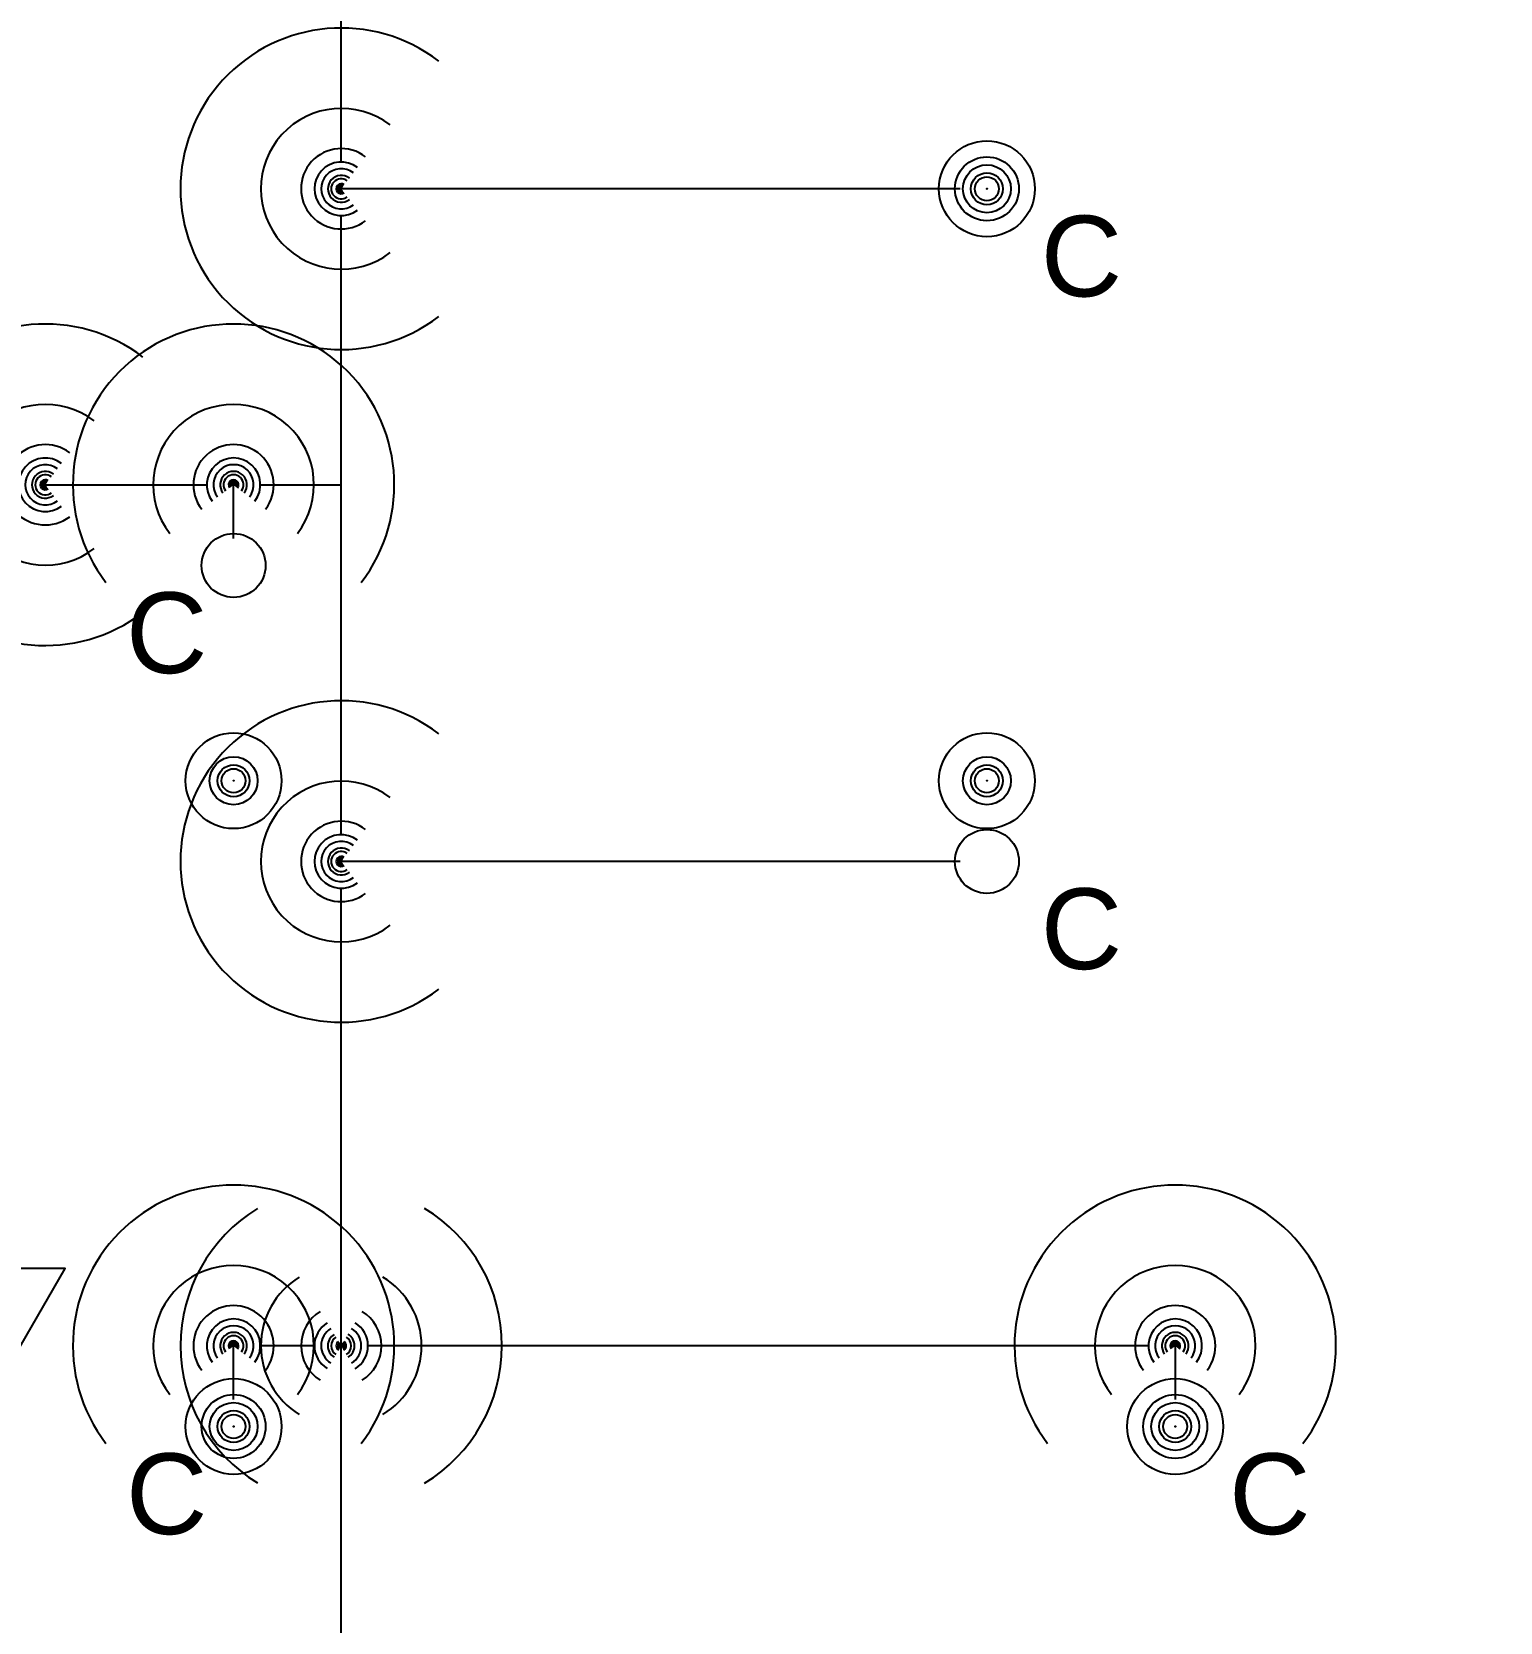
# Model space of a CAD drawing. Extents: x -17670 to 21732, y -105 to 1153.
# Drawn here: x -2802 to -2583.7, y 386.7 to 623.1 of the extents above; entities that cross this region are included whole.
import ezdxf
from ezdxf import colors
from ezdxf.entities.mleader import LeaderData, LeaderLine
from ezdxf.math import Vec2, Vec3

# ---------------------------------------------------------------- set-up
doc = ezdxf.new("R2010")
doc.units = 0
doc.header["$LTSCALE"] = 48
doc.header["$MEASUREMENT"] = 0
for name, color, linetype in [('F-SPRK-HEAD-N', 2, 'Continuous'), ('F-SPRK-HEAD-N @ 1 (1)', 2, 'Continuous'), ('F-SPRK-HEAD-N @ 1 (2)', 2, 'Continuous'), ('F-SPRK-HEAD-N @ 12', 2, 'Continuous'), ('F-SPRK-HEAD-N @ 128', 2, 'Continuous'), ('F-SPRK-HEAD-N @ 16', 2, 'Continuous'), ('F-SPRK-HEAD-N @ 192', 2, 'Continuous'), ('F-SPRK-HEAD-N @ 2', 2, 'Continuous'), ('F-SPRK-HEAD-N @ 24', 2, 'Continuous'), ('F-SPRK-HEAD-N @ 384', 2, 'Continuous'), ('F-SPRK-HEAD-N @ 4', 2, 'Continuous'), ('F-SPRK-HEAD-N @ 48', 2, 'Continuous'), ('F-SPRK-HEAD-N @ 64', 2, 'Continuous'), ('F-SPRK-HEAD-N @ 768', 2, 'Continuous'), ('F-SPRK-HEAD-N @ 8', 2, 'Continuous'), ('F-SPRK-HEAD-N @ 96', 2, 'Continuous'), ('F-SPRN-N', 1, 'Continuous'), ('F-SPRN-N @ 1 (1)', 1, 'Continuous'), ('F-SPRN-N @ 1 (2)', 1, 'Continuous'), ('F-SPRN-N @ 12', 1, 'Continuous'), ('F-SPRN-N @ 128', 1, 'Continuous'), ('F-SPRN-N @ 16', 1, 'Continuous'), ('F-SPRN-N @ 192', 1, 'Continuous'), ('F-SPRN-N @ 2', 1, 'Continuous'), ('F-SPRN-N @ 24', 1, 'Continuous'), ('F-SPRN-N @ 384', 1, 'Continuous'), ('F-SPRN-N @ 4', 1, 'Continuous'), ('F-SPRN-N @ 48', 1, 'Continuous'), ('F-SPRN-N @ 64', 1, 'Continuous'), ('F-SPRN-N @ 768', 1, 'Continuous'), ('F-SPRN-N @ 8', 1, 'Continuous'), ('F-SPRN-N @ 96', 1, 'Continuous')]:
    doc.layers.add(name, color=color, linetype=linetype)
doc.layers.add('G-ANNO-TEXT', color=70, linetype='Continuous', lineweight=0)
doc.styles.add('Arial', font='arial.ttf')

# ---------------------------------------------------------------- blocks, each defined once
blk = doc.blocks.new('*U27')
blk.add_circle((0, 0), 0.037109375)
blk = doc.blocks.new('*U1259')
at = {"layer": 'F-SPRK-HEAD-N @ 1 (1)'}
blk.add_blockref('*U27', (-2660.000000014936, 599.7428015229925), dxfattribs=at)
at = {"layer": 'F-SPRK-HEAD-N @ 1 (2)'}
blk.add_blockref('*U27', (-2660.000000014936, 599.7428015229925), dxfattribs=at)
at = {"layer": 'F-SPRK-HEAD-N @ 128', "xscale": 128, "yscale": 128, "zscale": 128}
blk.add_blockref('*U27', (-2660.000000014936, 599.7428015229925), dxfattribs=at)
at = {"layer": 'F-SPRK-HEAD-N @ 192', "xscale": 192, "yscale": 192, "zscale": 192}
blk.add_blockref('*U27', (-2660.000000014936, 599.7428015229925), dxfattribs=at)
at = {"layer": 'F-SPRK-HEAD-N @ 48', "xscale": 48, "yscale": 48, "zscale": 48}
blk.add_blockref('*U27', (-2660.000000014936, 599.7428015229925), dxfattribs=at)
at = {"layer": 'F-SPRK-HEAD-N @ 64', "xscale": 64, "yscale": 64, "zscale": 64}
blk.add_blockref('*U27', (-2660.000000014936, 599.7428015229925), dxfattribs=at)
at = {"layer": 'F-SPRK-HEAD-N @ 96', "xscale": 96, "yscale": 96, "zscale": 96}
blk.add_blockref('*U27', (-2660.000000014936, 599.7428015229925), dxfattribs=at)
blk = doc.blocks.new('*U1260')
at = {"layer": 'F-SPRK-HEAD-N @ 1 (1)'}
blk.add_blockref('*U27', (-2772.000000014936, 511.7428015229925), dxfattribs=at)
at = {"layer": 'F-SPRK-HEAD-N @ 1 (2)'}
blk.add_blockref('*U27', (-2772.000000014936, 511.7428015229925), dxfattribs=at)
at = {"layer": 'F-SPRK-HEAD-N @ 128', "xscale": 128, "yscale": 128, "zscale": 128}
blk.add_blockref('*U27', (-2772.000000014936, 543.7428015229925), dxfattribs=at)
at = {"layer": 'F-SPRK-HEAD-N @ 192', "xscale": 192, "yscale": 192, "zscale": 192}
blk.add_blockref('*U27', (-2772.000000014936, 511.7428015229925), dxfattribs=at)
at = {"layer": 'F-SPRK-HEAD-N @ 48', "xscale": 48, "yscale": 48, "zscale": 48}
blk.add_blockref('*U27', (-2772.000000014936, 511.7428015229925), dxfattribs=at)
at = {"layer": 'F-SPRK-HEAD-N @ 64', "xscale": 64, "yscale": 64, "zscale": 64}
blk.add_blockref('*U27', (-2772.000000014936, 511.7428015229925), dxfattribs=at)
at = {"layer": 'F-SPRK-HEAD-N @ 96', "xscale": 96, "yscale": 96, "zscale": 96}
blk.add_blockref('*U27', (-2772.000000014936, 511.7428015229925), dxfattribs=at)
blk = doc.blocks.new('*U1261')
at = {"layer": 'F-SPRK-HEAD-N @ 1 (1)'}
blk.add_blockref('*U27', (-2660.000000014936, 511.7428015229925), dxfattribs=at)
at = {"layer": 'F-SPRK-HEAD-N @ 1 (2)'}
blk.add_blockref('*U27', (-2660.000000014936, 511.7428015229925), dxfattribs=at)
at = {"layer": 'F-SPRK-HEAD-N @ 128', "xscale": 128, "yscale": 128, "zscale": 128}
blk.add_blockref('*U27', (-2660.000000014936, 499.7428015229925), dxfattribs=at)
at = {"layer": 'F-SPRK-HEAD-N @ 192', "xscale": 192, "yscale": 192, "zscale": 192}
blk.add_blockref('*U27', (-2660.000000014936, 511.7428015229925), dxfattribs=at)
at = {"layer": 'F-SPRK-HEAD-N @ 48', "xscale": 48, "yscale": 48, "zscale": 48}
blk.add_blockref('*U27', (-2660.000000014936, 511.7428015229925), dxfattribs=at)
at = {"layer": 'F-SPRK-HEAD-N @ 64', "xscale": 64, "yscale": 64, "zscale": 64}
blk.add_blockref('*U27', (-2660.000000014936, 511.7428015229925), dxfattribs=at)
at = {"layer": 'F-SPRK-HEAD-N @ 96', "xscale": 96, "yscale": 96, "zscale": 96}
blk.add_blockref('*U27', (-2660.000000014936, 511.7428015229925), dxfattribs=at)
blk = doc.blocks.new('*U1262')
at = {"layer": 'F-SPRK-HEAD-N @ 1 (1)'}
blk.add_blockref('*U27', (-2772.000000014936, 415.7428015229925), dxfattribs=at)
at = {"layer": 'F-SPRK-HEAD-N @ 1 (2)'}
blk.add_blockref('*U27', (-2772.000000014936, 415.7428015229925), dxfattribs=at)
at = {"layer": 'F-SPRK-HEAD-N @ 128', "xscale": 128, "yscale": 128, "zscale": 128}
blk.add_blockref('*U27', (-2772.000000014936, 415.7428015229925), dxfattribs=at)
at = {"layer": 'F-SPRK-HEAD-N @ 192', "xscale": 192, "yscale": 192, "zscale": 192}
blk.add_blockref('*U27', (-2772.000000014936, 415.7428015229925), dxfattribs=at)
at = {"layer": 'F-SPRK-HEAD-N @ 48', "xscale": 48, "yscale": 48, "zscale": 48}
blk.add_blockref('*U27', (-2772.000000014936, 415.7428015229925), dxfattribs=at)
at = {"layer": 'F-SPRK-HEAD-N @ 64', "xscale": 64, "yscale": 64, "zscale": 64}
blk.add_blockref('*U27', (-2772.000000014936, 415.7428015229925), dxfattribs=at)
at = {"layer": 'F-SPRK-HEAD-N @ 96', "xscale": 96, "yscale": 96, "zscale": 96}
blk.add_blockref('*U27', (-2772.000000014936, 415.7428015229925), dxfattribs=at)
blk = doc.blocks.new('*U1263')
at = {"layer": 'F-SPRK-HEAD-N @ 1 (1)'}
blk.add_blockref('*U27', (-2632.000000014936, 415.7428015229925), dxfattribs=at)
at = {"layer": 'F-SPRK-HEAD-N @ 1 (2)'}
blk.add_blockref('*U27', (-2632.000000014936, 415.7428015229925), dxfattribs=at)
at = {"layer": 'F-SPRK-HEAD-N @ 128', "xscale": 128, "yscale": 128, "zscale": 128}
blk.add_blockref('*U27', (-2632.000000014936, 415.7428015229925), dxfattribs=at)
at = {"layer": 'F-SPRK-HEAD-N @ 192', "xscale": 192, "yscale": 192, "zscale": 192}
blk.add_blockref('*U27', (-2632.000000014936, 415.7428015229925), dxfattribs=at)
at = {"layer": 'F-SPRK-HEAD-N @ 48', "xscale": 48, "yscale": 48, "zscale": 48}
blk.add_blockref('*U27', (-2632.000000014936, 415.7428015229925), dxfattribs=at)
at = {"layer": 'F-SPRK-HEAD-N @ 64', "xscale": 64, "yscale": 64, "zscale": 64}
blk.add_blockref('*U27', (-2632.000000014936, 415.7428015229925), dxfattribs=at)
at = {"layer": 'F-SPRK-HEAD-N @ 96', "xscale": 96, "yscale": 96, "zscale": 96}
blk.add_blockref('*U27', (-2632.000000014936, 415.7428015229925), dxfattribs=at)
blk = doc.blocks.new('*U12')
at = {"linetype": 'Continuous'}
blk.add_arc((0, 0), 0.03111555437015312, 232.5669694738212, 127.4330305261797, dxfattribs=at)
blk = doc.blocks.new('*U1273')
at = {"layer": 'F-SPRN-N @ 1 (1)', "rotation": 89.99999999999999}
blk.add_blockref('*U12', (-2632.000000014936, 427.7428015229925), dxfattribs=at)
at = {"layer": 'F-SPRN-N @ 1 (2)', "rotation": 89.99999999999999}
blk.add_blockref('*U12', (-2632.000000014936, 427.7428015229925), dxfattribs=at)
at = {"layer": 'F-SPRN-N @ 12', "xscale": 12.00000000000001, "yscale": 12.00000000000001, "zscale": 12.00000000000001, "rotation": 89.99999999999999}
blk.add_blockref('*U12', (-2632.000000014936, 427.7428015229925), dxfattribs=at)
at = {"layer": 'F-SPRN-N @ 128', "xscale": 128.0000000000001, "yscale": 128.0000000000001, "zscale": 128.0000000000001, "rotation": 89.99999999999999}
blk.add_blockref('*U12', (-2632.000000014936, 427.7428015229925), dxfattribs=at)
at = {"layer": 'F-SPRN-N @ 16', "xscale": 16.00000000000001, "yscale": 16.00000000000001, "zscale": 16.00000000000001, "rotation": 89.99999999999999}
blk.add_blockref('*U12', (-2632.000000014936, 427.7428015229925), dxfattribs=at)
at = {"layer": 'F-SPRN-N @ 192', "xscale": 192.0000000000002, "yscale": 192.0000000000002, "zscale": 192.0000000000002, "rotation": 89.99999999999999}
blk.add_blockref('*U12', (-2632.000000014936, 427.7428015229925), dxfattribs=at)
at = {"layer": 'F-SPRN-N @ 2', "xscale": 2.000000000000002, "yscale": 2.000000000000002, "zscale": 2.000000000000002, "rotation": 89.99999999999999}
blk.add_blockref('*U12', (-2632.000000014936, 427.7428015229925), dxfattribs=at)
at = {"layer": 'F-SPRN-N @ 24', "xscale": 24.00000000000002, "yscale": 24.00000000000002, "zscale": 24.00000000000002, "rotation": 89.99999999999999}
blk.add_blockref('*U12', (-2632.000000014936, 427.7428015229925), dxfattribs=at)
at = {"layer": 'F-SPRN-N @ 384', "xscale": 384.0000000000003, "yscale": 384.0000000000003, "zscale": 384.0000000000003, "rotation": 89.99999999999999}
blk.add_blockref('*U12', (-2632.000000014936, 427.7428015229925), dxfattribs=at)
at = {"layer": 'F-SPRN-N @ 4', "xscale": 4.000000000000004, "yscale": 4.000000000000004, "zscale": 4.000000000000004, "rotation": 89.99999999999999}
blk.add_blockref('*U12', (-2632.000000014936, 427.7428015229925), dxfattribs=at)
at = {"layer": 'F-SPRN-N @ 48', "xscale": 48.00000000000004, "yscale": 48.00000000000004, "zscale": 48.00000000000004, "rotation": 89.99999999999999}
blk.add_blockref('*U12', (-2632.000000014936, 427.7428015229925), dxfattribs=at)
at = {"layer": 'F-SPRN-N @ 64', "xscale": 64.00000000000006, "yscale": 64.00000000000006, "zscale": 64.00000000000006, "rotation": 89.99999999999999}
blk.add_blockref('*U12', (-2632.000000014936, 427.7428015229925), dxfattribs=at)
at = {"layer": 'F-SPRN-N @ 768', "xscale": 768.0000000000007, "yscale": 768.0000000000007, "zscale": 768.0000000000007, "rotation": 89.99999999999999}
blk.add_blockref('*U12', (-2632.000000014936, 427.7428015229925), dxfattribs=at)
at = {"layer": 'F-SPRN-N @ 8', "xscale": 8.000000000000007, "yscale": 8.000000000000007, "zscale": 8.000000000000007, "rotation": 89.99999999999999}
blk.add_blockref('*U12', (-2632.000000014936, 427.7428015229925), dxfattribs=at)
at = {"layer": 'F-SPRN-N @ 96', "xscale": 96.00000000000009, "yscale": 96.00000000000009, "zscale": 96.00000000000009, "rotation": 89.99999999999999}
blk.add_blockref('*U12', (-2632.000000014936, 427.7428015229925), dxfattribs=at)
blk = doc.blocks.new('*U1274')
at = {"layer": 'F-SPRN-N @ 1 (1)', "rotation": 89.99999999999999}
blk.add_blockref('*U12', (-2772.000000014936, 427.7428015229925), dxfattribs=at)
at = {"layer": 'F-SPRN-N @ 1 (2)', "rotation": 89.99999999999999}
blk.add_blockref('*U12', (-2772.000000014936, 427.7428015229925), dxfattribs=at)
at = {"layer": 'F-SPRN-N @ 12', "xscale": 12.00000000000001, "yscale": 12.00000000000001, "zscale": 12.00000000000001, "rotation": 89.99999999999999}
blk.add_blockref('*U12', (-2772.000000014936, 427.7428015229925), dxfattribs=at)
at = {"layer": 'F-SPRN-N @ 128', "xscale": 128.0000000000001, "yscale": 128.0000000000001, "zscale": 128.0000000000001, "rotation": 89.99999999999999}
blk.add_blockref('*U12', (-2772.000000014936, 427.7428015229925), dxfattribs=at)
at = {"layer": 'F-SPRN-N @ 16', "xscale": 16.00000000000001, "yscale": 16.00000000000001, "zscale": 16.00000000000001, "rotation": 89.99999999999999}
blk.add_blockref('*U12', (-2772.000000014936, 427.7428015229925), dxfattribs=at)
at = {"layer": 'F-SPRN-N @ 192', "xscale": 192.0000000000002, "yscale": 192.0000000000002, "zscale": 192.0000000000002, "rotation": 89.99999999999999}
blk.add_blockref('*U12', (-2772.000000014936, 427.7428015229925), dxfattribs=at)
at = {"layer": 'F-SPRN-N @ 2', "xscale": 2.000000000000002, "yscale": 2.000000000000002, "zscale": 2.000000000000002, "rotation": 89.99999999999999}
blk.add_blockref('*U12', (-2772.000000014936, 427.7428015229925), dxfattribs=at)
at = {"layer": 'F-SPRN-N @ 24', "xscale": 24.00000000000002, "yscale": 24.00000000000002, "zscale": 24.00000000000002, "rotation": 89.99999999999999}
blk.add_blockref('*U12', (-2772.000000014936, 427.7428015229925), dxfattribs=at)
at = {"layer": 'F-SPRN-N @ 384', "xscale": 384.0000000000003, "yscale": 384.0000000000003, "zscale": 384.0000000000003, "rotation": 89.99999999999999}
blk.add_blockref('*U12', (-2772.000000014936, 427.7428015229925), dxfattribs=at)
at = {"layer": 'F-SPRN-N @ 4', "xscale": 4.000000000000004, "yscale": 4.000000000000004, "zscale": 4.000000000000004, "rotation": 89.99999999999999}
blk.add_blockref('*U12', (-2772.000000014936, 427.7428015229925), dxfattribs=at)
at = {"layer": 'F-SPRN-N @ 48', "xscale": 48.00000000000004, "yscale": 48.00000000000004, "zscale": 48.00000000000004, "rotation": 89.99999999999999}
blk.add_blockref('*U12', (-2772.000000014936, 427.7428015229925), dxfattribs=at)
at = {"layer": 'F-SPRN-N @ 64', "xscale": 64.00000000000006, "yscale": 64.00000000000006, "zscale": 64.00000000000006, "rotation": 89.99999999999999}
blk.add_blockref('*U12', (-2772.000000014936, 427.7428015229925), dxfattribs=at)
at = {"layer": 'F-SPRN-N @ 768', "xscale": 768.0000000000007, "yscale": 768.0000000000007, "zscale": 768.0000000000007, "rotation": 89.99999999999999}
blk.add_blockref('*U12', (-2772.000000014936, 427.7428015229925), dxfattribs=at)
at = {"layer": 'F-SPRN-N @ 8', "xscale": 8.000000000000007, "yscale": 8.000000000000007, "zscale": 8.000000000000007, "rotation": 89.99999999999999}
blk.add_blockref('*U12', (-2772.000000014936, 427.7428015229925), dxfattribs=at)
at = {"layer": 'F-SPRN-N @ 96', "xscale": 96.00000000000009, "yscale": 96.00000000000009, "zscale": 96.00000000000009, "rotation": 89.99999999999999}
blk.add_blockref('*U12', (-2772.000000014936, 427.7428015229925), dxfattribs=at)
blk = doc.blocks.new('*U32')
blk.add_lwpolyline([(0.05074286410417864, -0.08788921875), (0, 0), (-0.05074286410417864, -0.08788921875)], close=True)
blk = doc.blocks.new('*U1512')
at = {"layer": 'F-SPRK-HEAD-N @ 1 (1)', "rotation": 180}
blk.add_blockref('*U32', (-2836.000000014936, 371.7428015229925), dxfattribs=at)
at = {"layer": 'F-SPRK-HEAD-N @ 1 (2)', "rotation": 180}
blk.add_blockref('*U32', (-2836.000000014936, 371.7428015229925), dxfattribs=at)
at = {"layer": 'F-SPRK-HEAD-N @ 12', "xscale": 12, "yscale": 12, "zscale": 12, "rotation": 180}
blk.add_blockref('*U32', (-2836.000000014936, 371.7428015229925), dxfattribs=at)
at = {"layer": 'F-SPRK-HEAD-N @ 128', "xscale": 128, "yscale": 128, "zscale": 128, "rotation": 180}
blk.add_blockref('*U32', (-2836.000000014936, 371.7428015229925), dxfattribs=at)
at = {"layer": 'F-SPRK-HEAD-N @ 16', "xscale": 16, "yscale": 16, "zscale": 16, "rotation": 180}
blk.add_blockref('*U32', (-2836.000000014936, 371.7428015229925), dxfattribs=at)
at = {"layer": 'F-SPRK-HEAD-N @ 192', "xscale": 192, "yscale": 192, "zscale": 192, "rotation": 180}
blk.add_blockref('*U32', (-2836.000000014936, 371.7428015229925), dxfattribs=at)
at = {"layer": 'F-SPRK-HEAD-N @ 2', "xscale": 2, "yscale": 2, "zscale": 2, "rotation": 180}
blk.add_blockref('*U32', (-2836.000000014936, 371.7428015229925), dxfattribs=at)
at = {"layer": 'F-SPRK-HEAD-N @ 24', "xscale": 24, "yscale": 24, "zscale": 24, "rotation": 180}
blk.add_blockref('*U32', (-2836.000000014936, 371.7428015229925), dxfattribs=at)
at = {"layer": 'F-SPRK-HEAD-N @ 384', "xscale": 384, "yscale": 384, "zscale": 384, "rotation": 180}
blk.add_blockref('*U32', (-2836.000000014936, 371.7428015229925), dxfattribs=at)
at = {"layer": 'F-SPRK-HEAD-N @ 4', "xscale": 4, "yscale": 4, "zscale": 4, "rotation": 180}
blk.add_blockref('*U32', (-2836.000000014936, 371.7428015229925), dxfattribs=at)
at = {"layer": 'F-SPRK-HEAD-N @ 48', "xscale": 48, "yscale": 48, "zscale": 48, "rotation": 180}
blk.add_blockref('*U32', (-2836.000000014936, 371.7428015229925), dxfattribs=at)
at = {"layer": 'F-SPRK-HEAD-N @ 64', "xscale": 64, "yscale": 64, "zscale": 64, "rotation": 180}
blk.add_blockref('*U32', (-2836.000000014936, 371.7428015229925), dxfattribs=at)
at = {"layer": 'F-SPRK-HEAD-N @ 768', "xscale": 768, "yscale": 768, "zscale": 768, "rotation": 180}
blk.add_blockref('*U32', (-2836.000000014936, 371.7428015229925), dxfattribs=at)
at = {"layer": 'F-SPRK-HEAD-N @ 8', "xscale": 8, "yscale": 8, "zscale": 8, "rotation": 180}
blk.add_blockref('*U32', (-2836.000000014936, 371.7428015229925), dxfattribs=at)
at = {"layer": 'F-SPRK-HEAD-N @ 96', "xscale": 96, "yscale": 96, "zscale": 96, "rotation": 180}
blk.add_blockref('*U32', (-2836.000000014936, 371.7428015229925), dxfattribs=at)
blk = doc.blocks.new('*U1514')
at = {"layer": 'F-SPRN-N @ 1 (1)', "rotation": 180}
blk.add_blockref('*U12', (-2800.000000014936, 555.7428015229925), dxfattribs=at)
at = {"layer": 'F-SPRN-N @ 1 (2)', "rotation": 180}
blk.add_blockref('*U12', (-2800.000000014936, 555.7428015229925), dxfattribs=at)
at = {"layer": 'F-SPRN-N @ 12', "xscale": 12, "yscale": 12, "zscale": 12, "rotation": 180}
blk.add_blockref('*U12', (-2800.000000014936, 555.7428015229925), dxfattribs=at)
at = {"layer": 'F-SPRN-N @ 128', "xscale": 128, "yscale": 128, "zscale": 128, "rotation": 180}
blk.add_blockref('*U12', (-2800.000000014936, 555.7428015229925), dxfattribs=at)
at = {"layer": 'F-SPRN-N @ 16', "xscale": 16, "yscale": 16, "zscale": 16, "rotation": 180}
blk.add_blockref('*U12', (-2800.000000014936, 555.7428015229925), dxfattribs=at)
at = {"layer": 'F-SPRN-N @ 192', "xscale": 192, "yscale": 192, "zscale": 192, "rotation": 180}
blk.add_blockref('*U12', (-2800.000000014936, 555.7428015229925), dxfattribs=at)
at = {"layer": 'F-SPRN-N @ 2', "xscale": 2, "yscale": 2, "zscale": 2, "rotation": 180}
blk.add_blockref('*U12', (-2800.000000014936, 555.7428015229925), dxfattribs=at)
at = {"layer": 'F-SPRN-N @ 24', "xscale": 24, "yscale": 24, "zscale": 24, "rotation": 180}
blk.add_blockref('*U12', (-2800.000000014936, 555.7428015229925), dxfattribs=at)
at = {"layer": 'F-SPRN-N @ 384', "xscale": 384, "yscale": 384, "zscale": 384, "rotation": 180}
blk.add_blockref('*U12', (-2800.000000014936, 555.7428015229925), dxfattribs=at)
at = {"layer": 'F-SPRN-N @ 4', "xscale": 4, "yscale": 4, "zscale": 4, "rotation": 180}
blk.add_blockref('*U12', (-2800.000000014936, 555.7428015229925), dxfattribs=at)
at = {"layer": 'F-SPRN-N @ 48', "xscale": 48, "yscale": 48, "zscale": 48, "rotation": 180}
blk.add_blockref('*U12', (-2800.000000014936, 555.7428015229925), dxfattribs=at)
at = {"layer": 'F-SPRN-N @ 64', "xscale": 64, "yscale": 64, "zscale": 64, "rotation": 180}
blk.add_blockref('*U12', (-2800.000000014936, 555.7428015229925), dxfattribs=at)
at = {"layer": 'F-SPRN-N @ 768', "xscale": 768, "yscale": 768, "zscale": 768, "rotation": 180}
blk.add_blockref('*U12', (-2800.000000014936, 555.7428015229925), dxfattribs=at)
at = {"layer": 'F-SPRN-N @ 8', "xscale": 8, "yscale": 8, "zscale": 8, "rotation": 180}
blk.add_blockref('*U12', (-2800.000000014936, 555.7428015229925), dxfattribs=at)
at = {"layer": 'F-SPRN-N @ 96', "xscale": 96, "yscale": 96, "zscale": 96, "rotation": 180}
blk.add_blockref('*U12', (-2800.000000014936, 555.7428015229925), dxfattribs=at)
blk = doc.blocks.new('*U1580')
at = {"layer": 'F-SPRN-N @ 1 (1)', "rotation": 180}
blk.add_blockref('*U12', (-2756.000000014936, 599.7428015229925), dxfattribs=at)
at = {"layer": 'F-SPRN-N @ 1 (2)', "rotation": 180}
blk.add_blockref('*U12', (-2756.000000014936, 599.7428015229925), dxfattribs=at)
at = {"layer": 'F-SPRN-N @ 12', "xscale": 12, "yscale": 12, "zscale": 12, "rotation": 180}
blk.add_blockref('*U12', (-2756.000000014936, 599.7428015229925), dxfattribs=at)
at = {"layer": 'F-SPRN-N @ 128', "xscale": 128, "yscale": 128, "zscale": 128, "rotation": 180}
blk.add_blockref('*U12', (-2756.000000014936, 599.7428015229925), dxfattribs=at)
at = {"layer": 'F-SPRN-N @ 16', "xscale": 16, "yscale": 16, "zscale": 16, "rotation": 180}
blk.add_blockref('*U12', (-2756.000000014936, 599.7428015229925), dxfattribs=at)
at = {"layer": 'F-SPRN-N @ 192', "xscale": 192, "yscale": 192, "zscale": 192, "rotation": 180}
blk.add_blockref('*U12', (-2756.000000014936, 599.7428015229925), dxfattribs=at)
at = {"layer": 'F-SPRN-N @ 2', "xscale": 2, "yscale": 2, "zscale": 2, "rotation": 180}
blk.add_blockref('*U12', (-2756.000000014936, 599.7428015229925), dxfattribs=at)
at = {"layer": 'F-SPRN-N @ 24', "xscale": 24, "yscale": 24, "zscale": 24, "rotation": 180}
blk.add_blockref('*U12', (-2756.000000014936, 599.7428015229925), dxfattribs=at)
at = {"layer": 'F-SPRN-N @ 384', "xscale": 384, "yscale": 384, "zscale": 384, "rotation": 180}
blk.add_blockref('*U12', (-2756.000000014936, 599.7428015229925), dxfattribs=at)
at = {"layer": 'F-SPRN-N @ 4', "xscale": 4, "yscale": 4, "zscale": 4, "rotation": 180}
blk.add_blockref('*U12', (-2756.000000014936, 599.7428015229925), dxfattribs=at)
at = {"layer": 'F-SPRN-N @ 48', "xscale": 48, "yscale": 48, "zscale": 48, "rotation": 180}
blk.add_blockref('*U12', (-2756.000000014936, 599.7428015229925), dxfattribs=at)
at = {"layer": 'F-SPRN-N @ 64', "xscale": 64, "yscale": 64, "zscale": 64, "rotation": 180}
blk.add_blockref('*U12', (-2756.000000014936, 599.7428015229925), dxfattribs=at)
at = {"layer": 'F-SPRN-N @ 768', "xscale": 768, "yscale": 768, "zscale": 768, "rotation": 180}
blk.add_blockref('*U12', (-2756.000000014936, 599.7428015229925), dxfattribs=at)
at = {"layer": 'F-SPRN-N @ 8', "xscale": 8, "yscale": 8, "zscale": 8, "rotation": 180}
blk.add_blockref('*U12', (-2756.000000014936, 599.7428015229925), dxfattribs=at)
at = {"layer": 'F-SPRN-N @ 96', "xscale": 96, "yscale": 96, "zscale": 96, "rotation": 180}
blk.add_blockref('*U12', (-2756.000000014936, 599.7428015229925), dxfattribs=at)
blk = doc.blocks.new('*U1581')
at = {"layer": 'F-SPRN-N @ 1 (1)', "rotation": 180}
blk.add_blockref('*U12', (-2756.000000014936, 499.7428015229925), dxfattribs=at)
at = {"layer": 'F-SPRN-N @ 1 (2)', "rotation": 180}
blk.add_blockref('*U12', (-2756.000000014936, 499.7428015229925), dxfattribs=at)
at = {"layer": 'F-SPRN-N @ 12', "xscale": 12, "yscale": 12, "zscale": 12, "rotation": 180}
blk.add_blockref('*U12', (-2756.000000014936, 499.7428015229925), dxfattribs=at)
at = {"layer": 'F-SPRN-N @ 128', "xscale": 128, "yscale": 128, "zscale": 128, "rotation": 180}
blk.add_blockref('*U12', (-2756.000000014936, 499.7428015229925), dxfattribs=at)
at = {"layer": 'F-SPRN-N @ 16', "xscale": 16, "yscale": 16, "zscale": 16, "rotation": 180}
blk.add_blockref('*U12', (-2756.000000014936, 499.7428015229925), dxfattribs=at)
at = {"layer": 'F-SPRN-N @ 192', "xscale": 192, "yscale": 192, "zscale": 192, "rotation": 180}
blk.add_blockref('*U12', (-2756.000000014936, 499.7428015229925), dxfattribs=at)
at = {"layer": 'F-SPRN-N @ 2', "xscale": 2, "yscale": 2, "zscale": 2, "rotation": 180}
blk.add_blockref('*U12', (-2756.000000014936, 499.7428015229925), dxfattribs=at)
at = {"layer": 'F-SPRN-N @ 24', "xscale": 24, "yscale": 24, "zscale": 24, "rotation": 180}
blk.add_blockref('*U12', (-2756.000000014936, 499.7428015229925), dxfattribs=at)
at = {"layer": 'F-SPRN-N @ 384', "xscale": 384, "yscale": 384, "zscale": 384, "rotation": 180}
blk.add_blockref('*U12', (-2756.000000014936, 499.7428015229925), dxfattribs=at)
at = {"layer": 'F-SPRN-N @ 4', "xscale": 4, "yscale": 4, "zscale": 4, "rotation": 180}
blk.add_blockref('*U12', (-2756.000000014936, 499.7428015229925), dxfattribs=at)
at = {"layer": 'F-SPRN-N @ 48', "xscale": 48, "yscale": 48, "zscale": 48, "rotation": 180}
blk.add_blockref('*U12', (-2756.000000014936, 499.7428015229925), dxfattribs=at)
at = {"layer": 'F-SPRN-N @ 64', "xscale": 64, "yscale": 64, "zscale": 64, "rotation": 180}
blk.add_blockref('*U12', (-2756.000000014936, 499.7428015229925), dxfattribs=at)
at = {"layer": 'F-SPRN-N @ 768', "xscale": 768, "yscale": 768, "zscale": 768, "rotation": 180}
blk.add_blockref('*U12', (-2756.000000014936, 499.7428015229925), dxfattribs=at)
at = {"layer": 'F-SPRN-N @ 8', "xscale": 8, "yscale": 8, "zscale": 8, "rotation": 180}
blk.add_blockref('*U12', (-2756.000000014936, 499.7428015229925), dxfattribs=at)
at = {"layer": 'F-SPRN-N @ 96', "xscale": 96, "yscale": 96, "zscale": 96, "rotation": 180}
blk.add_blockref('*U12', (-2756.000000014936, 499.7428015229925), dxfattribs=at)
blk = doc.blocks.new('*U1582')
at = {"layer": 'F-SPRN-N @ 1 (1)', "rotation": 89.99999999999999}
blk.add_blockref('*U12', (-2772.000000014936, 555.7428015229925), dxfattribs=at)
at = {"layer": 'F-SPRN-N @ 1 (2)', "rotation": 89.99999999999999}
blk.add_blockref('*U12', (-2772.000000014936, 555.7428015229925), dxfattribs=at)
at = {"layer": 'F-SPRN-N @ 12', "xscale": 12, "yscale": 12, "zscale": 12, "rotation": 89.99999999999999}
blk.add_blockref('*U12', (-2772.000000014936, 555.7428015229925), dxfattribs=at)
at = {"layer": 'F-SPRN-N @ 128', "xscale": 128, "yscale": 128, "zscale": 128, "rotation": 89.99999999999999}
blk.add_blockref('*U12', (-2772.000000014936, 555.7428015229925), dxfattribs=at)
at = {"layer": 'F-SPRN-N @ 16', "xscale": 16, "yscale": 16, "zscale": 16, "rotation": 89.99999999999999}
blk.add_blockref('*U12', (-2772.000000014936, 555.7428015229925), dxfattribs=at)
at = {"layer": 'F-SPRN-N @ 192', "xscale": 192, "yscale": 192, "zscale": 192, "rotation": 89.99999999999999}
blk.add_blockref('*U12', (-2772.000000014936, 555.7428015229925), dxfattribs=at)
at = {"layer": 'F-SPRN-N @ 2', "xscale": 2, "yscale": 2, "zscale": 2, "rotation": 89.99999999999999}
blk.add_blockref('*U12', (-2772.000000014936, 555.7428015229925), dxfattribs=at)
at = {"layer": 'F-SPRN-N @ 24', "xscale": 24, "yscale": 24, "zscale": 24, "rotation": 89.99999999999999}
blk.add_blockref('*U12', (-2772.000000014936, 555.7428015229925), dxfattribs=at)
at = {"layer": 'F-SPRN-N @ 384', "xscale": 384, "yscale": 384, "zscale": 384, "rotation": 89.99999999999999}
blk.add_blockref('*U12', (-2772.000000014936, 555.7428015229925), dxfattribs=at)
at = {"layer": 'F-SPRN-N @ 4', "xscale": 4, "yscale": 4, "zscale": 4, "rotation": 89.99999999999999}
blk.add_blockref('*U12', (-2772.000000014936, 555.7428015229925), dxfattribs=at)
at = {"layer": 'F-SPRN-N @ 48', "xscale": 48, "yscale": 48, "zscale": 48, "rotation": 89.99999999999999}
blk.add_blockref('*U12', (-2772.000000014936, 555.7428015229925), dxfattribs=at)
at = {"layer": 'F-SPRN-N @ 64', "xscale": 64, "yscale": 64, "zscale": 64, "rotation": 89.99999999999999}
blk.add_blockref('*U12', (-2772.000000014936, 555.7428015229925), dxfattribs=at)
at = {"layer": 'F-SPRN-N @ 768', "xscale": 768, "yscale": 768, "zscale": 768, "rotation": 89.99999999999999}
blk.add_blockref('*U12', (-2772.000000014936, 555.7428015229925), dxfattribs=at)
at = {"layer": 'F-SPRN-N @ 8', "xscale": 8, "yscale": 8, "zscale": 8, "rotation": 89.99999999999999}
blk.add_blockref('*U12', (-2772.000000014936, 555.7428015229925), dxfattribs=at)
at = {"layer": 'F-SPRN-N @ 96', "xscale": 96, "yscale": 96, "zscale": 96, "rotation": 89.99999999999999}
blk.add_blockref('*U12', (-2772.000000014936, 555.7428015229925), dxfattribs=at)
blk = doc.blocks.new('*U40')
for start, end in [(121.274325396742, 238.7256746032579), (301.4341766631704, 58.56582333682955)]:
    blk.add_arc((0, 0), 0.03111555437015312, start, end)
blk = doc.blocks.new('*U1600')
at = {"layer": 'F-SPRN-N @ 1 (1)', "rotation": 180}
blk.add_blockref('*U40', (-2756.000000014936, 427.7428015229925), dxfattribs=at)
at = {"layer": 'F-SPRN-N @ 1 (2)', "rotation": 180}
blk.add_blockref('*U40', (-2756.000000014936, 427.7428015229925), dxfattribs=at)
at = {"layer": 'F-SPRN-N @ 12', "xscale": 12, "yscale": 12, "zscale": 12, "rotation": 180}
blk.add_blockref('*U40', (-2756.000000014936, 427.7428015229925), dxfattribs=at)
at = {"layer": 'F-SPRN-N @ 128', "xscale": 128, "yscale": 128, "zscale": 128, "rotation": 180}
blk.add_blockref('*U40', (-2756.000000014936, 427.7428015229925), dxfattribs=at)
at = {"layer": 'F-SPRN-N @ 16', "xscale": 16, "yscale": 16, "zscale": 16, "rotation": 180}
blk.add_blockref('*U40', (-2756.000000014936, 427.7428015229925), dxfattribs=at)
at = {"layer": 'F-SPRN-N @ 192', "xscale": 192, "yscale": 192, "zscale": 192, "rotation": 180}
blk.add_blockref('*U40', (-2756.000000014936, 427.7428015229925), dxfattribs=at)
at = {"layer": 'F-SPRN-N @ 2', "xscale": 2, "yscale": 2, "zscale": 2, "rotation": 180}
blk.add_blockref('*U40', (-2756.000000014936, 427.7428015229925), dxfattribs=at)
at = {"layer": 'F-SPRN-N @ 24', "xscale": 24, "yscale": 24, "zscale": 24, "rotation": 180}
blk.add_blockref('*U40', (-2756.000000014936, 427.7428015229925), dxfattribs=at)
at = {"layer": 'F-SPRN-N @ 384', "xscale": 384, "yscale": 384, "zscale": 384, "rotation": 180}
blk.add_blockref('*U40', (-2756.000000014936, 427.7428015229925), dxfattribs=at)
at = {"layer": 'F-SPRN-N @ 4', "xscale": 4, "yscale": 4, "zscale": 4, "rotation": 180}
blk.add_blockref('*U40', (-2756.000000014936, 427.7428015229925), dxfattribs=at)
at = {"layer": 'F-SPRN-N @ 48', "xscale": 48, "yscale": 48, "zscale": 48, "rotation": 180}
blk.add_blockref('*U40', (-2756.000000014936, 427.7428015229925), dxfattribs=at)
at = {"layer": 'F-SPRN-N @ 64', "xscale": 64, "yscale": 64, "zscale": 64, "rotation": 180}
blk.add_blockref('*U40', (-2756.000000014936, 427.7428015229925), dxfattribs=at)
at = {"layer": 'F-SPRN-N @ 768', "xscale": 768, "yscale": 768, "zscale": 768, "rotation": 180}
blk.add_blockref('*U40', (-2756.000000014936, 427.7428015229925), dxfattribs=at)
at = {"layer": 'F-SPRN-N @ 8', "xscale": 8, "yscale": 8, "zscale": 8, "rotation": 180}
blk.add_blockref('*U40', (-2756.000000014936, 427.7428015229925), dxfattribs=at)
at = {"layer": 'F-SPRN-N @ 96', "xscale": 96, "yscale": 96, "zscale": 96, "rotation": 180}
blk.add_blockref('*U40', (-2756.000000014936, 427.7428015229925), dxfattribs=at)

msp = doc.modelspace()

# ---------------------------------------------------------------- linework, layer by layer
at = {"layer": 'F-SPRN-N'}
for p, q in [((-2756.000000014936, 603.7428015229925), (-2756.000000014936, 663.7428015229925)), ((-2664.000000014936, 599.7428015229925), (-2756.000000014936, 599.7428015229925)), ((-2756.000000014936, 503.7428015229925), (-2756.000000014936, 595.7428015229925)), ((-2800.000000014936, 555.7428015229925), (-2776.000000014936, 555.7428015229925)), ((-2772.000000014936, 547.7428015229925), (-2772.000000014936, 555.7428015229925)), ((-2768.000000014936, 555.7428015229925), (-2756.000000014936, 555.7428015229925)), ((-2664.000000014936, 499.7428015229925), (-2756.000000014936, 499.7428015229925)), ((-2756.000000014936, 307.7428015229925), (-2756.000000014936, 495.7428015229925)), ((-2772.000000014936, 419.7428015229925), (-2772.000000014936, 427.7428015229925)), ((-2760.000000014936, 427.7428015229925), (-2768.000000014936, 427.7428015229925)), ((-2636.000000014936, 427.7428015229925), (-2752.000000014936, 427.7428015229925)), ((-2632.000000014936, 427.7428015229925), (-2632.000000014936, 419.7428015229925))]:
    msp.add_line(p, q, dxfattribs=at)

# ---------------------------------------------------------------- block references
at = {"layer": 'F-SPRK-HEAD-N'}
for name in ['*U1259', '*U1260', '*U1261', '*U1512', '*U1262', '*U1263']:
    msp.add_blockref(name, (0, 0), dxfattribs=at)
at = {"layer": 'F-SPRN-N'}
for name in ['*U1580', '*U1514', '*U1582', '*U1581', '*U1274', '*U1273', '*U1600']:
    msp.add_blockref(name, (0, 0), dxfattribs=at)

# ---------------------------------------------------------------- texts
at = {"layer": 'G-ANNO-TEXT', "char_height": 12, "attachment_point": 1, "style": 'Arial'}
for insert in [(-2652.000000014936, 595.7428015229925), (-2788.000000014936, 539.7428015229925), (-2652.000000014936, 495.7428015229925), (-2788.000000014936, 411.7428015229925), (-2624.000000014936, 411.7428015229925)]:
    msp.add_mtext_dynamic_manual_height_columns('C', width=72, gutter_width=60, heights=[0], dxfattribs=dict(at, insert=insert))

# ---------------------------------------------------------------- leaders
at = {"layer": 'G-ANNO-TEXT'}
ml = msp.add_multileader_mtext('Standard', dxfattribs=at)
ml.set_content('LINEN CHUTE SPR RISER-UP', color=256, style='Arial')
ml.set_leader_properties(color=256, linetype='ByLayer', lineweight=-1)
ml.build(insert=Vec2(0, 0))
ml.multileader.update_dxf_attribs({"has_dogleg": 0, "dogleg_length": 0.125, "arrow_head_size": 16, "scale": 128})
ctx = ml.context
ctx.base_point, ctx.scale, ctx.char_height, ctx.arrow_head_size, ctx.landing_gap_size, ctx.plane_origin = Vec3(-2113.748976822576, 539.7428015229925), 128, 12, 16, 4, Vec3(-1972.000000014936, 491.7428015229925)
ctx.text_align_type = 2
notes = []
notes.append((ctx, [(0, (1, 1, 0), (-1972.000000014936, 539.7428015229925), (-1, 0), 16, [(0, [(-1972.000000014936, 491.7428015229925), (-1984.000000014936, 539.7428015229925)], 0, [])])]))
ctx.mtext.insert, ctx.mtext.width, ctx.mtext.alignment, ctx.mtext.flow_direction = Vec3(-1992.000000014936, 545.845120759009), 122.4845185966733, 3, 5
for ctx, leaders in notes:
    for number, flags, end, landing, length, lines in leaders:
        leader = LeaderData()
        leader.index, (leader.has_last_leader_line, leader.has_dogleg_vector, leader.attachment_direction) = number, flags
        leader.last_leader_point, leader.dogleg_vector, leader.dogleg_length = Vec3(end), Vec3(landing), length
        for number, points, colour, breaks in lines:
            line = LeaderLine()
            line.index, line.vertices, line.color, line.breaks = number, Vec3.list(points), colors.encode_raw_color(colour), breaks
            leader.lines.append(line)
        ctx.leaders.append(leader)

doc.saveas('drawing.dxf')
